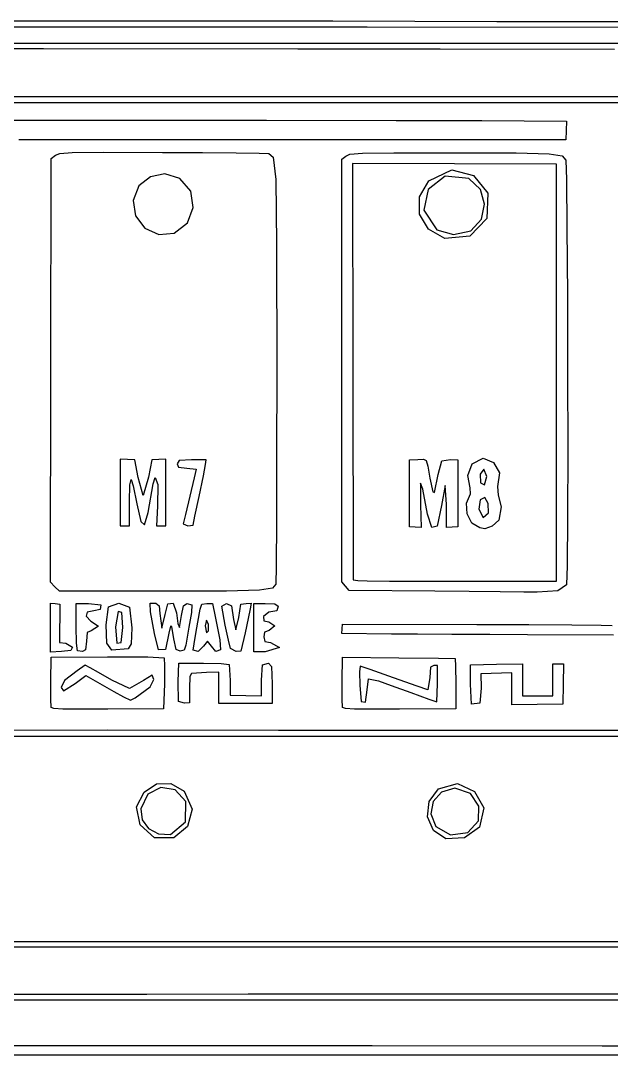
# Model space of a CAD drawing. Extents: x 0 to 142, y 0 to 84.
# Drawn here: x 54.83 to 71.3, y 0.05 to 28.93 of the extents above; entities that cross this region are included whole.
import ezdxf

# ---------------------------------------------------------------- set-up
doc = ezdxf.new("R2010")
doc.units = 0
doc.layers.get('0').update_dxf_attribs({"linetype": 'CONTINUOUS'})

msp = doc.modelspace()

# ---------------------------------------------------------------- linework, layer by layer
at = {"color": 0}
for p, q in [((50.3382, 28.9292), (54.8778, 28.9333)), ((54.8778, 28.9333), (59.4625, 28.9319)), ((59.4625, 28.9319), (63.5317, 28.925)), ((63.5317, 28.925), (68.1094, 28.9154)), ((68.1094, 28.9154), (73.2854, 28.9085)), ((57.6047, 28.7541), (50.7587, 28.7555)), ((64.4881, 28.75), (57.6047, 28.7541)), ((71.5119, 28.7473), (64.4881, 28.75)), ((50.3135, 28.3022), (57.0893, 28.3049)), ((57.0893, 28.3049), (64.7982, 28.3063)), ((64.7982, 28.3063), (73.1834, 28.3049)), ((55.4648, 28.1451), (48.5951, 28.1423)), ((62.5574, 28.1395), (55.4648, 28.1451)), ((66.5318, 28.1354), (62.5574, 28.1395)), ((71.3892, 28.1313), (66.5318, 28.1354)), ((58.9276, 26.6444), (51.4022, 26.643)), ((53.9115, 26.8194), (62.5436, 26.8194)), ((67.2828, 26.6444), (58.9276, 26.6444)), ((62.5436, 26.8194), (73.0141, 26.8152)), ((76.1891, 26.6444), (67.2828, 26.6444)), ((52.615, 26.1552), (57.2975, 26.1552)), ((57.2975, 26.1552), (61.6825, 26.1538)), ((61.6825, 26.1538), (65.3023, 26.1497)), ((65.3023, 26.1497), (67.6921, 26.1428)), ((67.6921, 26.1428), (70.0539, 26.1304)), ((70.0539, 26.1304), (70.0416, 25.8685)), ((70.0416, 25.8685), (70.0292, 25.6053)), ((70.0292, 25.6053), (54.773, 25.6039)), ((55.6782, 25.0858), (55.7982, 25.1754)), ((55.7982, 25.1754), (55.9125, 25.2277)), ((55.9125, 25.2277), (56.2638, 25.2525)), ((56.2638, 25.2525), (57.1281, 25.2608)), ((57.1281, 25.2608), (58.7816, 25.2567)), ((58.7816, 25.2567), (59.9006, 25.2512)), ((59.9006, 25.2512), (60.8323, 25.2443)), ((60.8323, 25.2443), (61.4786, 25.2347)), ((61.4786, 25.2347), (61.7442, 25.2236)), ((61.7442, 25.2236), (61.8726, 25.1258)), ((61.8726, 25.1258), (61.9386, 24.496)), ((63.7854, 25.0679), (63.8969, 25.1561)), ((63.8969, 25.1561), (64.0098, 25.2071)), ((64.0098, 25.2071), (64.364, 25.2332)), ((64.364, 25.2332), (65.2307, 25.2429)), ((65.2307, 25.2429), (66.8831, 25.2443)), ((66.8831, 25.2443), (68.6523, 25.2415)), ((68.6523, 25.2415), (69.5717, 25.2195)), ((69.5717, 25.2195), (69.9325, 25.1602)), ((69.9325, 25.1602), (70.0292, 25.0445)), ((55.6673, 19.1713), (55.6782, 25.0858)), ((63.7854, 13.2678), (63.7854, 25.0679)), ((69.7756, 24.926), (64.0814, 24.948)), ((64.0814, 24.948), (64.0927, 19.1382)), ((69.7756, 19.1051), (69.7756, 24.926)), ((70.0292, 25.0445), (70.0486, 24.5001)), ((58.4454, 24.5787), (58.1244, 24.3196)), ((58.849, 24.66), (58.4454, 24.5787)), ((59.2624, 24.5291), (58.849, 24.66)), ((66.6655, 24.5966), (66.197, 24.2259)), ((66.2146, 24.4602), (66.85, 24.7688)), ((67.3308, 24.5291), (66.6655, 24.5966)), ((66.85, 24.7688), (67.4617, 24.6131)), ((67.4617, 24.6131), (67.8547, 24.1198)), ((58.1244, 24.3196), (57.9646, 23.9186)), ((59.5672, 24.1708), (59.2624, 24.5291)), ((61.9386, 24.496), (61.9622, 22.6977)), ((65.9515, 24.0123), (66.2146, 24.4602)), ((67.6508, 24.2259), (67.3308, 24.5291)), ((70.0486, 24.5001), (70.0648, 23.1483)), ((59.636, 23.7188), (59.5672, 24.1708)), ((65.9557, 23.5327), (65.9515, 24.0123)), ((66.197, 24.2259), (66.0686, 23.6485)), ((67.7679, 23.8111), (67.6508, 24.2259)), ((67.8547, 24.1198), (67.8339, 23.4129)), ((57.9646, 23.9186), (58.0291, 23.4845)), ((59.4776, 23.2902), (59.636, 23.7188)), ((67.6783, 23.3922), (67.7679, 23.8111)), ((58.0291, 23.4845), (58.2909, 23.1455)), ((66.1995, 23.1138), (65.9557, 23.5327)), ((66.0686, 23.6485), (66.4312, 23.0987)), ((67.8339, 23.4129), (67.3597, 22.9168)), ((58.2909, 23.1455), (58.6754, 22.965)), ((59.1069, 22.9995), (59.4776, 23.2902)), ((66.657, 22.8492), (66.1995, 23.1138)), ((67.3791, 23.0684), (67.6783, 23.3922)), ((70.0648, 23.1483), (70.0775, 21.259)), ((58.6754, 22.965), (59.1069, 22.9995)), ((66.4312, 23.0987), (66.8983, 22.9678)), ((67.3597, 22.9168), (66.657, 22.8492)), ((66.8983, 22.9678), (67.3791, 23.0684)), ((61.9622, 22.6977), (61.9675, 19.0982)), ((70.0775, 21.259), (70.0842, 19.1024)), ((55.6578, 13.2567), (55.6673, 19.1713)), ((61.9675, 19.0982), (61.9661, 16.8355)), ((64.0927, 19.1382), (64.1022, 13.3284)), ((69.7756, 13.2843), (69.7756, 19.1051)), ((70.0842, 19.1024), (70.0857, 16.9471)), ((61.9661, 16.8355), (61.9608, 14.971)), ((70.0857, 16.9471), (70.0814, 15.062)), ((57.8044, 16.6839), (57.6047, 16.6963)), ((57.6047, 16.6963), (57.6047, 14.8291)), ((58.0058, 16.6715), (57.8044, 16.6839)), ((58.1036, 16.1851), (58.0058, 16.6715)), ((58.48, 16.6715), (58.3861, 16.1919)), ((58.874, 16.6963), (58.48, 16.6715)), ((58.874, 14.8291), (58.874, 16.6963)), ((59.242, 16.6577), (59.1922, 16.5654)), ((59.1922, 16.5654), (59.2296, 16.4731)), ((59.2296, 16.4731), (59.4568, 16.4469)), ((59.5947, 16.6715), (59.242, 16.6577)), ((59.9969, 16.6715), (59.5947, 16.6715)), ((59.9253, 16.2292), (59.9846, 16.5433)), ((59.9846, 16.5433), (59.9969, 16.6715)), ((65.6689, 16.6715), (65.9088, 16.6839)), ((65.6689, 14.8084), (65.6689, 16.6715)), ((65.9088, 16.6839), (66.0605, 16.6922)), ((66.0605, 16.6922), (66.1388, 16.6522)), ((66.1388, 16.6522), (66.1857, 16.4979)), ((66.1857, 16.4979), (66.2421, 16.163)), ((66.4739, 16.2691), (66.5787, 16.6453)), ((66.5787, 16.6453), (66.8168, 16.6839)), ((66.8168, 16.6839), (67.0235, 16.6715)), ((67.0235, 16.6715), (67.0235, 14.8084)), ((67.2952, 16.236), (67.4165, 16.5681)), ((67.4165, 16.5681), (67.7238, 16.7211)), ((67.7238, 16.7211), (68.0131, 16.6054)), ((68.0131, 16.6054), (68.1814, 16.3105)), ((58.2454, 15.6779), (58.1036, 16.1851)), ((58.3861, 16.1919), (58.2454, 15.6779)), ((58.517, 16.0045), (58.5791, 16.1837)), ((58.5791, 16.1837), (58.6465, 15.9825)), ((59.4568, 16.4469), (59.7214, 16.4193)), ((59.6664, 16.1754), (59.5464, 15.6641)), ((59.7214, 16.4193), (59.6664, 16.1754)), ((59.8039, 15.649), (59.9253, 16.2292)), ((66.3706, 15.7675), (66.4739, 16.2691)), ((67.3668, 15.8957), (67.2952, 16.236)), ((67.7429, 16.418), (67.6451, 16.2774)), ((67.6451, 16.2774), (67.6561, 16.0293)), ((67.8286, 16.2057), (67.7429, 16.418)), ((67.7637, 15.9797), (67.8286, 16.2057)), ((68.1814, 16.3105), (68.1302, 15.9287)), ((57.8598, 15.5167), (57.8693, 15.9797)), ((57.8693, 15.9797), (57.9025, 16.1244)), ((57.9025, 16.1244), (57.9646, 15.9466)), ((57.9646, 15.9466), (58.0665, 15.4464)), ((58.3847, 15.208), (58.517, 16.0045)), ((58.6465, 15.9825), (58.6398, 15.3775)), ((65.9804, 16.0238), (65.9751, 15.4189)), ((66.0481, 15.8571), (65.9804, 16.0238)), ((66.2421, 16.163), (66.325, 15.7827)), ((66.6708, 15.9591), (66.5607, 15.401)), ((66.7025, 15.4299), (66.6708, 15.9591)), ((67.371, 15.7262), (67.3668, 15.8957)), ((67.6561, 16.0293), (67.7637, 15.9797)), ((68.1302, 15.9287), (68.1468, 15.6876)), ((59.5464, 15.6641), (59.4212, 15.1501)), ((59.6844, 15.0992), (59.8039, 15.649)), ((66.1776, 15.1626), (66.0481, 15.8571)), ((66.325, 15.7827), (66.3706, 15.7675)), ((67.262, 15.4699), (67.371, 15.7262)), ((67.7774, 15.6215), (67.6423, 15.5567)), ((67.8684, 15.4533), (67.7774, 15.6215)), ((68.1468, 15.6876), (68.2293, 15.361)), ((57.8584, 14.8291), (57.8598, 15.5167)), ((58.0665, 15.4464), (58.1794, 14.9531)), ((58.6398, 15.3775), (58.6094, 14.8291)), ((65.9751, 15.4189), (65.9998, 14.7822)), ((66.5607, 15.401), (66.4422, 14.8235)), ((66.7067, 14.7822), (66.7025, 15.4299)), ((67.2842, 15.1667), (67.262, 15.4699)), ((67.6423, 15.5567), (67.6081, 15.3004)), ((67.8751, 15.1942), (67.8684, 15.4533)), ((68.2293, 15.361), (68.1634, 14.9931)), ((58.2785, 14.8649), (58.3847, 15.208)), ((59.4212, 15.1501), (59.3549, 14.8924)), ((59.636, 14.8553), (59.6844, 15.0992)), ((66.2919, 14.7822), (66.1776, 15.1626)), ((67.4151, 14.9076), (67.2842, 15.1667)), ((67.6081, 15.3004), (67.7305, 15.062)), ((67.7305, 15.062), (67.8751, 15.1942)), ((70.0814, 15.062), (70.0705, 13.7184)), ((57.6047, 14.8291), (57.8584, 14.8291)), ((58.1794, 14.9531), (58.2785, 14.8649)), ((58.6094, 14.8291), (58.874, 14.8291)), ((59.3549, 14.8924), (59.4843, 14.8291)), ((59.4843, 14.8291), (59.636, 14.8553)), ((61.9608, 14.971), (61.9524, 13.6977)), ((65.8343, 14.7946), (65.6689, 14.8084)), ((65.9998, 14.7822), (65.8343, 14.7946)), ((66.4422, 14.8235), (66.2919, 14.7822)), ((66.8651, 14.796), (66.7067, 14.7822)), ((67.0235, 14.8084), (66.8651, 14.796)), ((67.63, 14.7753), (67.4151, 14.9076)), ((67.776, 14.7519), (67.63, 14.7753)), ((67.9827, 14.8249), (67.776, 14.7519)), ((68.1634, 14.9931), (67.9827, 14.8249)), ((61.9524, 13.6977), (61.9414, 13.2085)), ((70.0705, 13.7184), (70.0525, 13.1823)), ((64.1022, 13.3284), (64.2278, 13.3064)), ((64.2278, 13.3064), (64.4895, 13.2981)), ((64.4895, 13.2981), (65.1122, 13.2912)), ((65.1122, 13.2912), (66.0012, 13.2871)), ((66.0012, 13.2871), (67.0638, 13.2843)), ((55.7802, 13.1327), (55.6578, 13.2567)), ((55.9043, 13.0087), (55.7802, 13.1327)), ((58.7887, 13.0087), (55.9043, 13.0087)), ((60.5649, 13.0128), (58.7887, 13.0087)), ((61.4867, 13.0349), (60.5649, 13.0128)), ((61.8476, 13.0941), (61.4867, 13.0349)), ((61.9414, 13.2085), (61.8476, 13.0941)), ((63.9893, 13.0307), (63.7854, 13.2678)), ((66.3744, 13.0087), (63.9893, 13.0307)), ((67.3379, 13.0004), (66.3744, 13.0087)), ((67.0638, 13.2843), (69.7756, 13.2843)), ((68.199, 12.9908), (67.3379, 13.0004)), ((69.8073, 13.0142), (69.2369, 12.977)), ((70.0525, 13.1823), (69.8073, 13.0142)), ((68.8633, 12.9839), (68.199, 12.9908)), ((69.2369, 12.977), (68.8633, 12.9839)), ((55.6578, 11.9931), (55.6578, 12.6752)), ((55.6578, 12.6752), (55.79, 12.6614)), ((55.79, 12.6614), (55.9209, 12.649)), ((55.9209, 12.649), (55.9072, 11.5741)), ((56.3771, 12.0206), (56.3771, 12.6697)), ((56.3771, 12.6697), (56.7161, 12.6697)), ((56.6815, 12.423), (56.6526, 12.31)), ((56.8635, 12.4588), (56.6815, 12.423)), ((56.7161, 12.6697), (57.0604, 12.627)), ((57.0438, 12.5002), (56.8635, 12.4588)), ((57.0604, 12.627), (57.0438, 12.5002)), ((57.2064, 12.0702), (57.2728, 12.5677)), ((57.2728, 12.5677), (57.5592, 12.678)), ((57.5455, 12.445), (57.4738, 12.0151)), ((57.6488, 12.4134), (57.5455, 12.445)), ((57.5592, 12.678), (57.8584, 12.5622)), ((57.8584, 12.5622), (57.9219, 11.9876)), ((58.4383, 12.6766), (58.5982, 12.678)), ((58.444, 12.4299), (58.4383, 12.6766)), ((58.5611, 11.8236), (58.444, 12.4299)), ((58.5982, 12.678), (58.6878, 12.598)), ((58.6878, 12.598), (58.71, 12.3844)), ((58.8546, 12.361), (58.9291, 12.6545)), ((58.9291, 12.6545), (59.0832, 12.6711)), ((59.0832, 12.6711), (59.1757, 12.4037)), ((59.3108, 12.3307), (59.3686, 12.5994)), ((59.3686, 12.5994), (59.461, 12.6628)), ((59.461, 12.6628), (59.5962, 12.6284)), ((59.5962, 12.6284), (59.5905, 12.4161)), ((59.7214, 11.887), (59.8329, 12.5112)), ((59.8329, 12.5112), (59.877, 12.6476)), ((59.877, 12.6476), (60.0177, 12.6697)), ((60.0177, 12.6697), (60.1761, 12.6697)), ((60.1761, 12.6697), (60.2477, 12.299)), ((60.434, 12.5925), (60.5663, 12.6697)), ((60.5331, 12.0565), (60.434, 12.5925)), ((60.5663, 12.6697), (60.7067, 12.598)), ((60.7067, 12.598), (60.766, 12.2191)), ((60.912, 12.2783), (60.9699, 12.649)), ((60.9699, 12.649), (61.1117, 12.6614)), ((61.1117, 12.6614), (61.2539, 12.6752)), ((61.2249, 12.514), (61.171, 12.2508)), ((61.2539, 12.6752), (61.2249, 12.514)), ((61.3297, 11.9931), (61.3297, 12.6697)), ((61.3297, 12.6697), (61.6465, 12.6697)), ((61.7432, 12.4244), (61.5968, 12.3017)), ((61.6465, 12.6697), (61.9125, 12.6559)), ((61.9689, 12.4588), (61.7432, 12.4244)), ((61.9125, 12.6559), (62.0063, 12.587)), ((62.0063, 12.587), (61.9689, 12.4588)), ((56.6526, 12.31), (56.7863, 12.1695)), ((56.7863, 12.1695), (56.9944, 12.0358)), ((57.6735, 11.9986), (57.6488, 12.4134)), ((58.71, 12.3844), (58.7636, 11.9807)), ((58.7636, 11.9807), (58.8546, 12.361)), ((59.1757, 12.4037), (59.2074, 12.1033)), ((59.2543, 11.9931), (59.3108, 12.3307)), ((59.5905, 12.4161), (59.5133, 12.0069)), ((60.0121, 12.2039), (59.975, 12.044)), ((60.0685, 12.0826), (60.0121, 12.2039)), ((60.2477, 12.299), (60.3772, 11.6541)), ((60.766, 12.2191), (60.8238, 11.9269)), ((60.8238, 11.9269), (60.912, 12.2783)), ((61.171, 12.2508), (61.0842, 11.8442)), ((61.5968, 12.3017), (61.6095, 12.1846)), ((61.6095, 12.1846), (61.7432, 12.1543)), ((61.7432, 12.1543), (61.9181, 12.0372)), ((55.6578, 11.3109), (55.6578, 11.9931)), ((56.3852, 11.5535), (56.3771, 12.0206)), ((56.6759, 11.8553), (56.6568, 11.6114)), ((56.7902, 11.8994), (56.6759, 11.8553)), ((56.9944, 12.0358), (56.7902, 11.8994)), ((57.2325, 11.5548), (57.2064, 12.0702)), ((57.4738, 12.0151), (57.5056, 11.5548)), ((57.6322, 11.5796), (57.6735, 11.9986)), ((57.9219, 11.9876), (57.9067, 11.5397)), ((59.0021, 12.0344), (58.9594, 11.8346)), ((59.0462, 12.0247), (59.0021, 12.0344)), ((59.0998, 11.6748), (59.0462, 12.0247)), ((59.2074, 12.1033), (59.2543, 11.9931)), ((59.5133, 12.0069), (59.4307, 11.5052)), ((59.6621, 11.5425), (59.7214, 11.887)), ((59.975, 12.044), (60.0054, 11.8497)), ((60.0054, 11.8497), (60.0604, 11.898)), ((60.0604, 11.898), (60.0685, 12.0826)), ((60.6256, 11.6389), (60.5331, 12.0565)), ((61.0842, 11.8442), (60.9699, 11.3357)), ((61.3297, 11.3151), (61.3297, 11.9931)), ((61.6271, 11.8677), (61.6081, 11.7381)), ((61.7527, 11.9076), (61.6271, 11.8677)), ((61.9181, 12.0372), (61.7527, 11.9076)), ((63.7798, 11.8236), (63.7935, 11.9545)), ((63.7935, 11.9545), (63.8059, 12.0854)), ((63.8059, 12.0854), (67.5499, 12.0799)), ((67.5499, 12.0799), (69.0051, 12.0758)), ((69.0051, 12.0758), (70.2028, 12.0688)), ((70.2028, 12.0688), (71.0173, 12.0606)), ((71.0173, 12.0606), (71.3274, 12.051)), ((55.9072, 11.5741), (56.0888, 11.5617)), ((56.0888, 11.5617), (56.2709, 11.4419)), ((56.4074, 11.3412), (56.3852, 11.5535)), ((56.6568, 11.6114), (56.6374, 11.3743)), ((57.3634, 11.3661), (57.2325, 11.5548)), ((57.5056, 11.5548), (57.6322, 11.5796)), ((58.674, 11.3675), (58.5611, 11.8236)), ((58.9594, 11.8346), (58.8684, 11.3798)), ((59.1591, 11.3798), (59.0998, 11.6748)), ((60.0385, 11.6114), (59.9253, 11.4735)), ((60.1528, 11.4735), (60.0385, 11.6114)), ((60.3772, 11.6541), (60.4023, 11.3688)), ((60.6778, 11.4074), (60.6256, 11.6389)), ((61.6081, 11.7381), (61.6356, 11.6086)), ((61.6356, 11.6086), (61.7982, 11.5769)), ((61.7982, 11.5769), (62.049, 11.435)), ((65.1686, 11.8126), (63.7798, 11.8236)), ((65.8978, 11.8084), (65.1686, 11.8126)), ((66.8556, 11.8015), (65.8978, 11.8084)), ((67.9178, 11.796), (66.8556, 11.8015)), ((68.961, 11.7905), (67.9178, 11.796)), ((71.3631, 11.7781), (68.961, 11.7905)), ((55.9636, 11.3234), (55.6578, 11.3109)), ((56.2282, 11.3495), (55.9636, 11.3234)), ((56.2709, 11.4419), (56.2282, 11.3495)), ((56.545, 11.3234), (56.4074, 11.3412)), ((56.6374, 11.3743), (56.545, 11.3234)), ((57.8224, 11.3964), (57.3634, 11.3661)), ((57.9067, 11.5397), (57.8224, 11.3964)), ((58.8684, 11.3798), (58.674, 11.3688)), ((58.674, 11.3688), (58.674, 11.3675)), ((59.2762, 11.3357), (59.1591, 11.3798)), ((59.3866, 11.3633), (59.2762, 11.3357)), ((59.4307, 11.5052), (59.3866, 11.3633)), ((59.6374, 11.3647), (59.6621, 11.5425)), ((59.774, 11.3234), (59.6374, 11.3647)), ((59.9253, 11.4735), (59.774, 11.3234)), ((60.2657, 11.322), (60.1528, 11.4735)), ((60.4023, 11.3688), (60.2657, 11.322)), ((60.8334, 11.3234), (60.6778, 11.4074)), ((60.9699, 11.3357), (60.8334, 11.3234)), ((61.6465, 11.3151), (61.3297, 11.3151)), ((62.049, 11.435), (61.6465, 11.3151)), ((55.6673, 10.4924), (55.6782, 11.1676)), ((55.6782, 11.1676), (57.2424, 11.1786)), ((57.2424, 11.1786), (58.371, 11.1759)), ((58.371, 11.1759), (58.8299, 11.1511)), ((58.8299, 11.1511), (58.8395, 10.9209)), ((59.2226, 10.4924), (59.2349, 10.9981)), ((59.2349, 10.9981), (59.9267, 10.9981)), ((59.9267, 10.9981), (60.4213, 10.9885)), ((60.4213, 10.9885), (60.6393, 10.9637)), ((61.5721, 10.9568), (61.7347, 11.0009)), ((61.7347, 11.0009), (61.8243, 10.9099)), ((63.7949, 10.4896), (63.8059, 11.1635)), ((63.8059, 11.1635), (65.3729, 11.1511)), ((65.3729, 11.1511), (66.4806, 11.1401)), ((66.4806, 11.1401), (66.9477, 11.1304)), ((66.9477, 11.1304), (66.9548, 10.9196)), ((68.0999, 10.9678), (68.8234, 10.9788)), ((68.8234, 10.9788), (68.8234, 10.0873)), ((69.6694, 10.0873), (69.6694, 10.9775)), ((69.6694, 10.9775), (69.9685, 10.9775)), ((69.9685, 10.9775), (69.9562, 10.4166)), ((56.3961, 10.7873), (56.049, 10.5144)), ((56.6208, 10.9416), (56.3961, 10.7873)), ((56.7641, 10.8686), (56.6208, 10.9416)), ((56.9997, 10.7377), (56.7641, 10.8686)), ((57.3677, 10.5227), (56.9997, 10.7377)), ((58.8395, 10.9209), (58.8328, 10.4207)), ((59.5947, 10.7087), (59.5422, 10.6233)), ((60.0068, 10.7349), (59.5947, 10.7087)), ((60.3567, 10.7515), (60.0068, 10.7349)), ((60.3567, 9.8764), (60.3567, 10.7515)), ((60.6393, 10.9637), (60.6683, 10.5186)), ((61.5417, 10.5282), (61.5721, 10.9568)), ((61.8243, 10.9099), (61.8381, 10.4262)), ((64.2938, 10.9127), (64.2814, 10.7542)), ((64.2814, 10.7542), (64.2856, 10.3876)), ((64.5749, 10.8259), (64.2938, 10.9127)), ((65.224, 10.593), (64.5749, 10.8259)), ((66.2548, 10.8906), (66.2411, 10.5958)), ((66.3469, 10.9347), (66.2548, 10.8906)), ((66.4517, 10.9347), (66.3469, 10.9347)), ((66.4517, 10.4262), (66.4517, 10.9347)), ((66.9548, 10.9196), (66.9629, 10.4249)), ((67.3696, 10.4166), (67.3749, 10.9554)), ((67.3749, 10.9554), (68.0999, 10.9678)), ((68.5271, 10.7267), (67.6589, 10.7018)), ((67.6589, 10.7018), (67.6741, 10.305)), ((68.5271, 9.83918), (68.5271, 10.7267)), ((55.6645, 9.99906), (55.6673, 10.4924)), ((56.049, 10.5144), (55.9537, 10.3229)), ((56.0229, 10.2292), (56.3453, 10.4345)), ((56.3453, 10.4345), (56.6416, 10.655)), ((56.6416, 10.655), (56.7739, 10.5778)), ((56.7739, 10.5778), (57.0964, 10.3945)), ((57.8598, 10.2898), (57.3677, 10.5227)), ((58.2553, 10.5117), (57.8598, 10.2898)), ((58.4962, 10.6688), (58.2553, 10.5117)), ((58.4331, 10.3353), (58.5364, 10.5406)), ((58.5364, 10.5406), (58.4962, 10.6688)), ((58.8328, 10.4207), (58.8105, 9.72756)), ((59.2321, 9.92875), (59.2226, 10.4924)), ((59.5422, 10.6233), (59.5313, 10.2995)), ((60.6683, 10.5186), (60.6735, 10.1093)), ((61.5417, 10.0845), (61.5417, 10.5282)), ((61.8381, 10.4262), (61.8381, 9.8764)), ((63.7921, 9.99765), (63.7949, 10.4896)), ((64.4867, 10.2512), (64.5252, 10.564)), ((64.5252, 10.564), (64.8049, 10.5089)), ((64.8049, 10.5089), (65.1633, 10.3753)), ((65.8827, 10.3573), (65.224, 10.593)), ((66.2411, 10.5958), (66.1871, 10.2581)), ((66.4379, 9.91912), (66.4517, 10.4262)), ((66.9629, 10.4249), (66.9685, 9.72756)), ((67.4053, 9.85848), (67.3696, 10.4166)), ((69.9562, 10.4166), (69.9453, 9.85573)), ((55.9537, 10.3229), (56.0229, 10.2292)), ((57.0964, 10.3945), (57.4269, 10.2058)), ((57.4269, 10.2058), (57.6929, 10.0597)), ((58.0168, 10.0349), (58.4331, 10.3353)), ((59.5313, 10.2995), (59.5313, 9.89708)), ((60.6735, 10.1093), (61.5417, 10.0845)), ((64.2856, 10.3876), (64.3213, 9.926)), ((64.4454, 9.90808), (64.4867, 10.2512)), ((65.1633, 10.3753), (65.7077, 10.1768)), ((65.7077, 10.1768), (66.2079, 9.99765)), ((66.1871, 10.2581), (65.8827, 10.3573)), ((67.6741, 10.305), (67.63, 9.87915)), ((55.6754, 9.76066), (55.6645, 9.99906)), ((57.6929, 10.0597), (57.8887, 9.96322)), ((57.8887, 9.96322), (58.0168, 10.0362)), ((58.0168, 10.0362), (58.0168, 10.0349)), ((59.3933, 9.88466), (59.2321, 9.92875)), ((59.5313, 9.89708), (59.3933, 9.88466)), ((61.8381, 9.8764), (60.3567, 9.8764)), ((63.8044, 9.76066), (63.7921, 9.99765)), ((64.3213, 9.926), (64.4454, 9.90808)), ((66.2079, 9.99765), (66.4379, 9.91912)), ((67.63, 9.87915), (67.4053, 9.85848)), ((69.2355, 9.84747), (68.5271, 9.83918)), ((68.8234, 10.0873), (69.6694, 10.0873)), ((69.9453, 9.85573), (69.2355, 9.84747)), ((55.6768, 9.76066), (55.6754, 9.76066)), ((55.7541, 9.73448), (55.6768, 9.76066)), ((56.0035, 9.71931), (55.7541, 9.73448)), ((56.4829, 9.71381), (56.0035, 9.71931)), ((57.2548, 9.71656), (56.4829, 9.71381)), ((58.8105, 9.72756), (57.2548, 9.71656)), ((63.8831, 9.73448), (63.8044, 9.76066)), ((64.1339, 9.71931), (63.8831, 9.73448)), ((64.6176, 9.71381), (64.1339, 9.71931)), ((65.3962, 9.71656), (64.6176, 9.71381)), ((66.9685, 9.72756), (65.3962, 9.71656)), ((57.4463, 8.95311), (48.369, 8.95174)), ((52.8768, 9.13363), (57.2438, 9.135)), ((57.2438, 9.135), (62.0173, 9.13363)), ((67.0856, 8.95311), (57.4463, 8.95311)), ((62.0173, 9.13363), (67.2426, 9.13363)), ((77.0255, 8.95174), (67.0856, 8.95311)), ((67.2426, 9.13363), (72.97, 9.13088)), ((58.2662, 7.40008), (58.6123, 7.62882)), ((58.7389, 7.52821), (58.3766, 7.34494)), ((58.6123, 7.62882), (59.0102, 7.64536)), ((59.133, 7.4676), (58.7389, 7.52821)), ((59.0102, 7.64536), (59.3824, 7.42625)), ((66.4767, 7.48965), (67.0112, 7.64124)), ((67.0112, 7.64124), (67.4896, 7.41384)), ((58.0542, 6.98803), (58.2662, 7.40008)), ((58.3766, 7.34494), (58.1752, 6.93431)), ((59.4321, 7.13825), (59.133, 7.4676)), ((59.3824, 7.42625), (59.6085, 6.92602)), ((66.2174, 7.1355), (66.4767, 7.48965)), ((66.5674, 7.40145), (66.3303, 7.13825)), ((66.9396, 7.50616), (66.5674, 7.40145)), ((67.3749, 7.35873), (66.9396, 7.50616)), ((67.6092, 7.01008), (67.3749, 7.35873)), ((67.4896, 7.41384), (67.7485, 6.95773)), ((58.1586, 6.4878), (58.0542, 6.98803)), ((58.1752, 6.93431), (58.2112, 6.62838)), ((59.4184, 6.56911), (59.4321, 7.13825)), ((66.1762, 6.71241), (66.2174, 7.1355)), ((66.3303, 7.13825), (66.2644, 6.79097)), ((67.5968, 6.60079), (67.6092, 7.01008)), ((67.7485, 6.95773), (67.6286, 6.42165)), ((59.6085, 6.92602), (59.4815, 6.44095)), ((66.3374, 6.32933), (66.1762, 6.71241)), ((66.2644, 6.79097), (66.4076, 6.43819)), ((58.5569, 6.12676), (58.1586, 6.4878)), ((58.2112, 6.62838), (58.3918, 6.38168)), ((58.3918, 6.38168), (58.6701, 6.23425)), ((59.0035, 6.22184), (59.4184, 6.56911)), ((59.4815, 6.44095), (59.0984, 6.12401)), ((66.4076, 6.43819), (66.8168, 6.20945)), ((67.6286, 6.42165), (67.2098, 6.12126)), ((67.2994, 6.27144), (67.5968, 6.60079)), ((59.0984, 6.12401), (58.5569, 6.12676)), ((58.6701, 6.23425), (59.0035, 6.22184)), ((66.6859, 6.09505), (66.3374, 6.32933)), ((67.2098, 6.12126), (66.6859, 6.09505)), ((66.8168, 6.20945), (67.2994, 6.27144)), ((48.7881, 3.22874), (55.9717, 3.23288)), ((55.9717, 3.23288), (63.0026, 3.23012)), ((63.0026, 3.23012), (66.8472, 3.22874)), ((66.8472, 3.22874), (71.5906, 3.22599)), ((58.6204, 3.0744), (53.8854, 3.07578)), ((65.7641, 3.07165), (58.6204, 3.0744)), ((72.916, 3.06751), (65.7641, 3.07165)), ((52.524, 1.76113), (55.7844, 1.76389)), ((55.7844, 1.76389), (58.3449, 1.76389)), ((58.3449, 1.76389), (61.1738, 1.76527)), ((61.1738, 1.76527), (65.2089, 1.76527)), ((65.2089, 1.76527), (70.2592, 1.76527)), ((70.2592, 1.76527), (76.1379, 1.76527)), ((62.3327, 1.59439), (53.6691, 1.59026)), ((71.2668, 1.59577), (62.3327, 1.59439)), ((80.9928, 1.59577), (71.2668, 1.59577)), ((51.3704, 0.32384), (58.0058, 0.32384)), ((58.0058, 0.32384), (64.6271, 0.32384)), ((64.6271, 0.32384), (71.0449, 0.32108)), ((71.0449, 0.32108), (77.4181, 0.31971)), ((58.2771, 0.05374), (53.9228, 0.05374)), ((63.3554, 0.05374), (58.2771, 0.05374)), ((69.2051, 0.05374), (63.3554, 0.05374)), ((75.8694, 0.05374), (69.2051, 0.05374))]:
    msp.add_line(p, q, dxfattribs=at)

doc.saveas('drawing.dxf')
